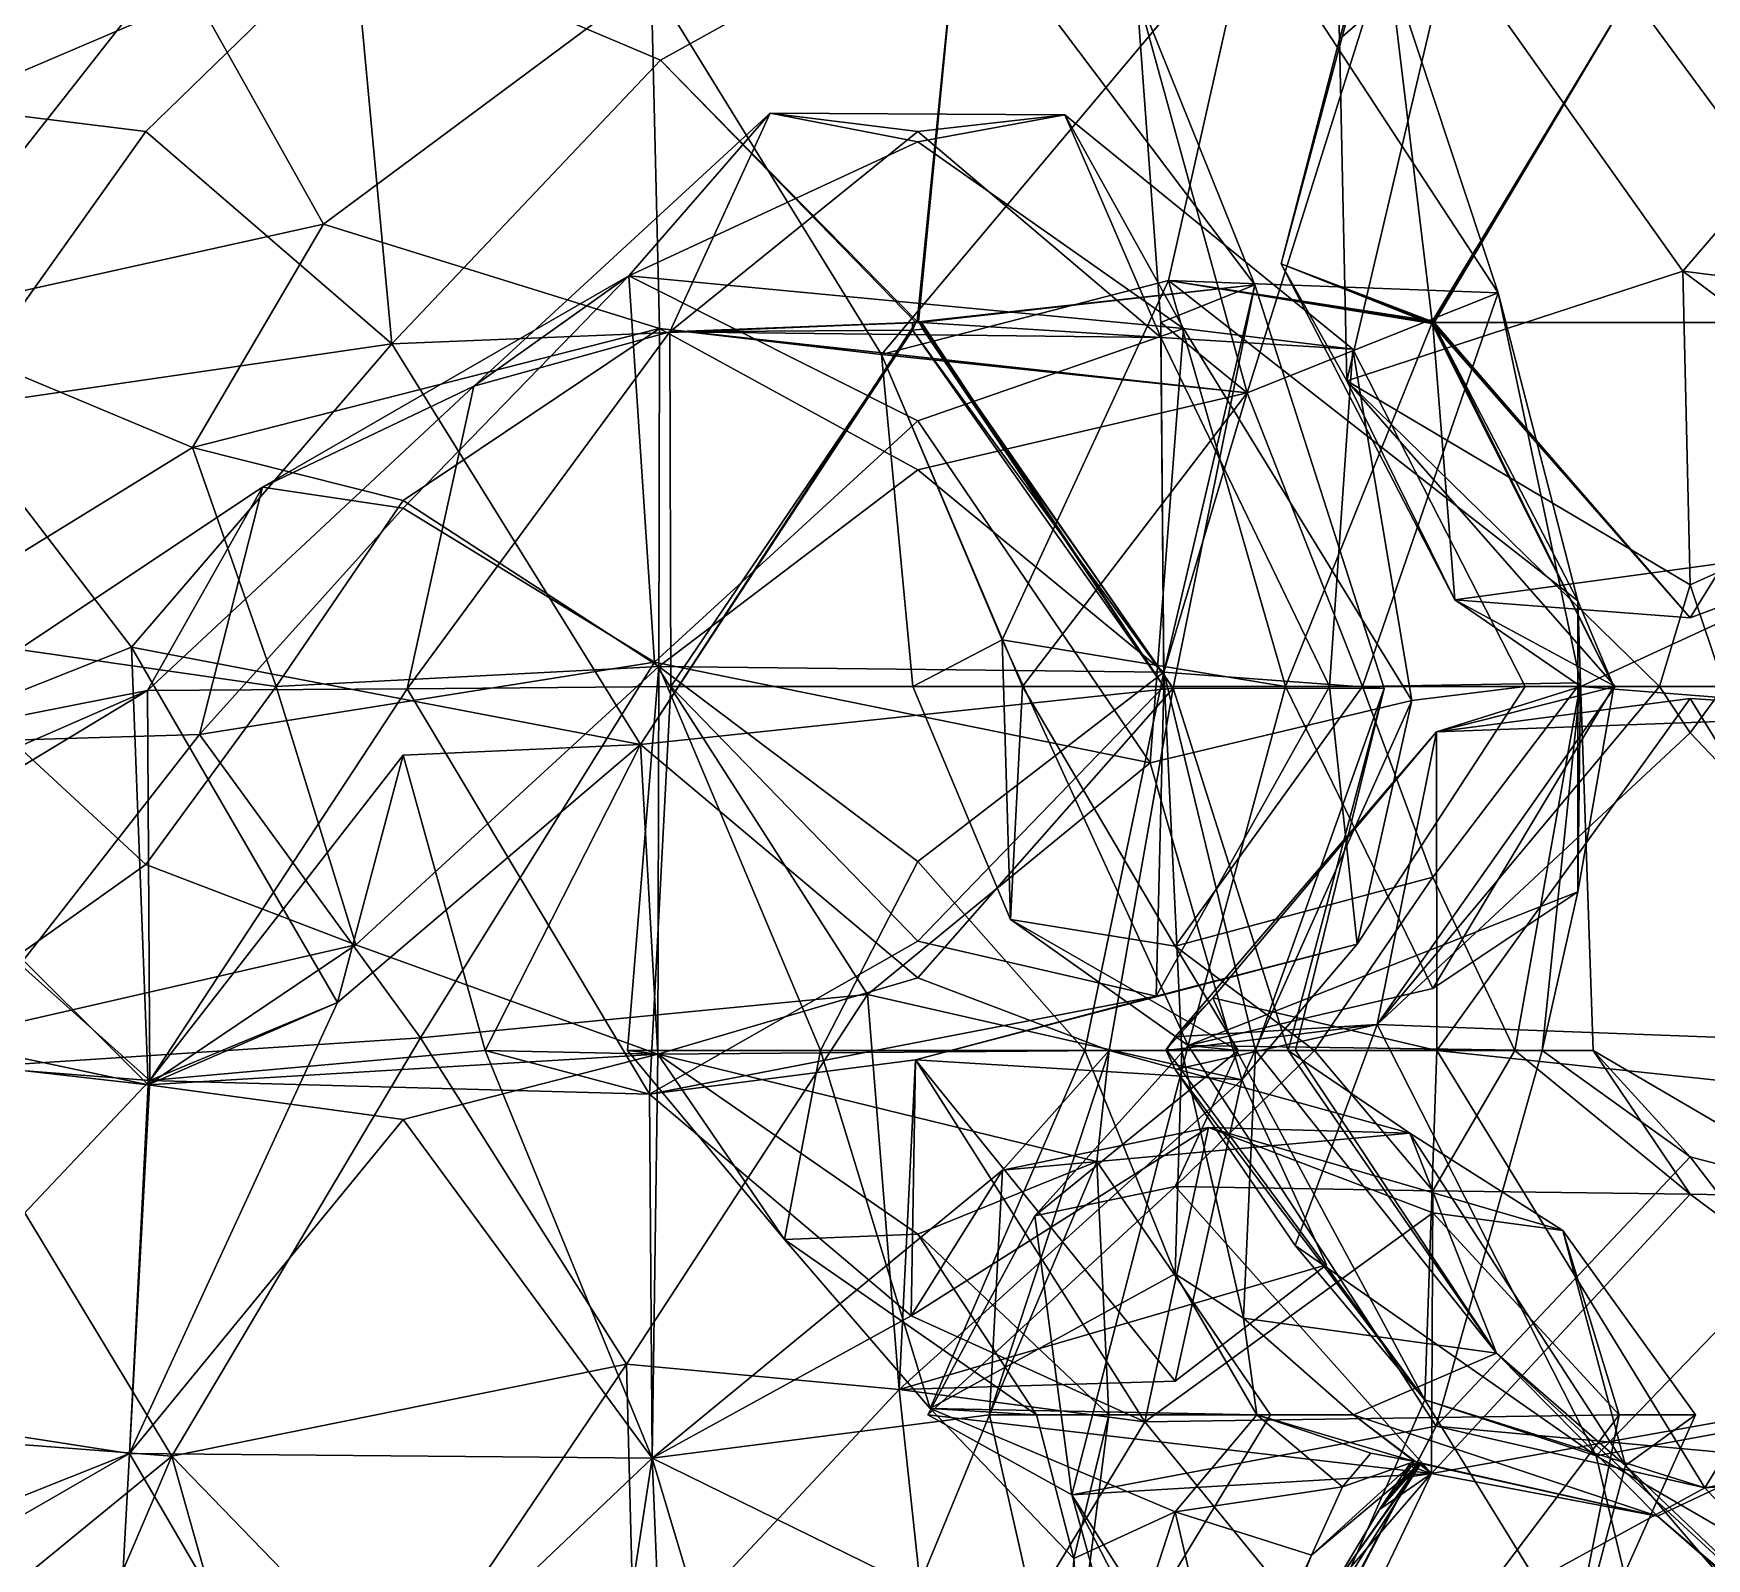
# Model space of a CAD drawing. Extents: x 290095 to 295679, y 4553756 to 4561441.
# Drawn here: x 294022.3 to 294104.2, y 4558597 to 4558671.6 of the extents above; entities that cross this region are included whole.
import ezdxf

# ---------------------------------------------------------------- set-up
doc = ezdxf.new("R2010")
doc.units = 0
doc.layers.add('Au_ppm_Pref_-_0_5', color=7, linetype='CONTINUOUS')

msp = doc.modelspace()

# ---------------------------------------------------------------- linework, layer by layer
at = {"layer": 'Au_ppm_Pref_-_0_5'}
for points in [[(294086.205, 4558671.328, 1876.827), (294085.784, 4558686.051, 1876.827), (294088.212, 4558678.438, 1883.087)], [(294085.784, 4558686.051, 1876.827), (294086.205, 4558671.328, 1876.827), (294091.612, 4558676.058, 1872.41)], [(294017.726, 4558668.061, 1917.195), (294022.259, 4558678.923, 1913.851), (294037.925, 4558676.687, 1919.981)], [(294067.639, 4558678.44, 1919.406), (294052.974, 4558670.307, 1922.681), (294037.925, 4558676.687, 1919.981)], [(294065.537, 4558657.52, 1924.341), (294052.974, 4558670.307, 1922.681), (294067.639, 4558678.44, 1919.406)], [(294065.595, 4558657.5, 1924.341), (294065.537, 4558657.52, 1924.341), (294067.639, 4558678.44, 1919.406)], [(294065.595, 4558657.5, 1924.341), (294067.639, 4558678.44, 1919.406), (294082.069, 4558659.312, 1918.602)], [(294076.266, 4558673.713, 1912.629), (294082.069, 4558659.312, 1918.602), (294067.639, 4558678.44, 1919.406)], [(294090.739, 4558657.514, 1888.705), (294083.347, 4558660.344, 1882.081), (294088.212, 4558678.438, 1883.087)], [(294086.205, 4558671.328, 1876.827), (294088.212, 4558678.438, 1883.087), (294083.347, 4558660.344, 1882.081)], [(294090.739, 4558657.514, 1888.705), (294088.212, 4558678.438, 1883.087), (294100.437, 4558673.598, 1886.759)], [(294015.198, 4558657.564, 1900.607), (294029.165, 4558675.323, 1898.663), (294012.852, 4558676.852, 1895.491)], [(294063.796, 4558655.902, 1899.861), (294081.87, 4558677.412, 1899.713), (294052.521, 4558674.205, 1899.479)], [(294063.796, 4558655.902, 1899.861), (294077.842, 4558659.516, 1893.794), (294081.87, 4558677.412, 1899.713)], [(294081.87, 4558677.412, 1899.713), (294077.842, 4558659.516, 1893.794), (294093.975, 4558658.923, 1900.55)], [(294088.457, 4558675.589, 1906.03), (294081.87, 4558677.412, 1899.713), (294093.975, 4558658.923, 1900.55)], [(294027.775, 4558666.819, 1921.519), (294017.726, 4558668.061, 1917.195), (294037.925, 4558676.687, 1919.981)], [(294039.825, 4558656.423, 1922.888), (294027.775, 4558666.819, 1921.519), (294037.925, 4558676.687, 1919.981)], [(294052.974, 4558670.307, 1922.681), (294039.825, 4558656.423, 1922.888), (294037.925, 4558676.687, 1919.981)], [(294086.205, 4558671.328, 1876.827), (294086.566, 4558654.608, 1875.849), (294091.612, 4558676.058, 1872.41)], [(294091.612, 4558676.058, 1872.41), (294086.566, 4558654.608, 1875.849), (294103.023, 4558659.985, 1873.355)], [(294113.041, 4558671.636, 1873.485), (294091.612, 4558676.058, 1872.41), (294103.023, 4558659.985, 1873.355)], [(294015.198, 4558657.564, 1900.607), (294036.474, 4558662.286, 1902.081), (294029.165, 4558675.323, 1898.663)], [(294036.474, 4558662.286, 1902.081), (294052.521, 4558674.205, 1899.479), (294029.165, 4558675.323, 1898.663)], [(294076.266, 4558673.713, 1912.629), (294088.457, 4558675.589, 1906.03), (294081.697, 4558654.018, 1907.085)], [(294088.457, 4558675.589, 1906.03), (294093.975, 4558658.923, 1900.55), (294081.697, 4558654.018, 1907.085)], [(294112.311, 4558657.469, 1886.98), (294100.437, 4558673.598, 1886.759), (294117.028, 4558675.672, 1882.952)], [(294052.521, 4558674.205, 1899.479), (294036.474, 4558662.286, 1902.081), (294052.924, 4558657.171, 1906.538)], [(294052.521, 4558674.205, 1899.479), (294052.924, 4558657.171, 1906.538), (294063.796, 4558655.902, 1899.861)], [(294076.266, 4558673.713, 1912.629), (294077.459, 4558657.469, 1912.463), (294082.069, 4558659.312, 1918.602)], [(294076.266, 4558673.713, 1912.629), (294081.697, 4558654.018, 1907.085), (294077.459, 4558657.469, 1912.463)], [(294090.739, 4558657.514, 1888.705), (294100.437, 4558673.598, 1886.759), (294090.835, 4558657.559, 1888.705)], [(294100.437, 4558673.598, 1886.759), (294090.845, 4558657.469, 1888.705), (294090.835, 4558657.559, 1888.705)], [(294100.437, 4558673.598, 1886.759), (294112.311, 4558657.469, 1886.98), (294090.845, 4558657.469, 1888.705)], [(294086.205, 4558671.328, 1876.827), (294083.347, 4558660.344, 1882.081), (294086.566, 4558654.608, 1875.849)], [(294103.023, 4558659.985, 1873.355), (294122.883, 4558657.469, 1873.568), (294113.041, 4558671.636, 1873.485)], [(294065.469, 4558657.469, 1924.341), (294039.825, 4558656.423, 1922.888), (294052.974, 4558670.307, 1922.681)], [(294065.469, 4558657.469, 1924.341), (294052.974, 4558670.307, 1922.681), (294065.537, 4558657.52, 1924.341)], [(294018.111, 4558653.26, 1921.555), (294017.726, 4558668.061, 1917.195), (294027.775, 4558666.819, 1921.519)], [(294043.831, 4558654.353, 1936.874), (294058.332, 4558667.709, 1936.22), (294051.423, 4558659.757, 1942.191)], [(294043.831, 4558654.353, 1936.874), (294053.426, 4558657.017, 1930.492), (294058.332, 4558667.709, 1936.22)], [(294058.332, 4558667.709, 1936.22), (294065.573, 4558666.316, 1939.169), (294051.423, 4558659.757, 1942.191)], [(294053.426, 4558657.017, 1930.492), (294065.573, 4558666.806, 1933.107), (294058.332, 4558667.709, 1936.22)], [(294072.76, 4558667.632, 1936.22), (294065.573, 4558666.316, 1939.169), (294058.332, 4558667.709, 1936.22)], [(294072.76, 4558667.632, 1936.22), (294058.332, 4558667.709, 1936.22), (294065.573, 4558666.806, 1933.107)], [(294072.76, 4558667.632, 1936.22), (294078.569, 4558657.168, 1942.166), (294065.573, 4558666.316, 1939.169)], [(294072.76, 4558667.632, 1936.22), (294065.573, 4558666.806, 1933.107), (294077.466, 4558656.736, 1930.617)], [(294072.76, 4558667.632, 1936.22), (294086.856, 4558656.157, 1936.22), (294078.569, 4558657.168, 1942.166)], [(294072.76, 4558667.632, 1936.22), (294077.466, 4558656.736, 1930.617), (294086.856, 4558656.157, 1936.22)], [(294039.825, 4558656.423, 1922.888), (294018.111, 4558653.26, 1921.555), (294027.775, 4558666.819, 1921.519)], [(294065.573, 4558666.316, 1939.169), (294078.569, 4558657.168, 1942.166), (294051.423, 4558659.757, 1942.191)], [(294053.426, 4558657.017, 1930.492), (294077.466, 4558656.736, 1930.617), (294065.573, 4558666.806, 1933.107)], [(294015.198, 4558657.564, 1900.607), (294030.063, 4558651.35, 1905.562), (294036.474, 4558662.286, 1902.081)], [(294030.063, 4558651.35, 1905.562), (294052.924, 4558657.171, 1906.538), (294036.474, 4558662.286, 1902.081)], [(294043.831, 4558654.353, 1936.874), (294051.423, 4558659.757, 1942.191), (294033.48, 4558649.402, 1942.159)], [(294033.48, 4558649.402, 1942.159), (294051.423, 4558659.757, 1942.191), (294040.375, 4558648.375, 1945.067)], [(294052.672, 4558640.842, 1946.855), (294040.375, 4558648.375, 1945.067), (294051.423, 4558659.757, 1942.191)], [(294052.672, 4558640.842, 1946.855), (294051.423, 4558659.757, 1942.191), (294065.573, 4558652.655, 1946.494)], [(294065.573, 4558652.655, 1946.494), (294051.423, 4558659.757, 1942.191), (294078.569, 4558657.168, 1942.166)], [(294083.347, 4558660.344, 1882.081), (294090.712, 4558657.469, 1888.677), (294090.771, 4558657.367, 1888.671)], [(294083.347, 4558660.344, 1882.081), (294090.771, 4558657.367, 1888.671), (294091.856, 4558643.892, 1881.864)], [(294091.856, 4558643.892, 1881.864), (294086.566, 4558654.608, 1875.849), (294083.347, 4558660.344, 1882.081)], [(294090.739, 4558657.514, 1888.705), (294090.712, 4558657.469, 1888.677), (294083.347, 4558660.344, 1882.081)], [(294103.371, 4558644.63, 1875.167), (294103.023, 4558659.985, 1873.355), (294086.566, 4558654.608, 1875.849)], [(294103.371, 4558644.63, 1875.167), (294115.97, 4558650.313, 1874.441), (294103.023, 4558659.985, 1873.355)], [(294103.023, 4558659.985, 1873.355), (294115.97, 4558650.313, 1874.441), (294122.883, 4558657.469, 1873.568)], [(294077.842, 4558659.516, 1893.794), (294063.796, 4558655.902, 1899.861), (294069.692, 4558641.943, 1894.936)], [(294065.638, 4558657.469, 1924.341), (294065.595, 4558657.5, 1924.341), (294082.069, 4558659.312, 1918.602)], [(294078.063, 4558639.566, 1923.376), (294065.638, 4558657.469, 1924.341), (294082.069, 4558659.312, 1918.602)], [(294069.692, 4558641.943, 1894.936), (294083.566, 4558639.651, 1891.248), (294077.842, 4558659.516, 1893.794)], [(294077.615, 4558640.358, 1912.668), (294082.069, 4558659.312, 1918.602), (294077.459, 4558657.469, 1912.463)], [(294088.396, 4558639.561, 1918.402), (294082.069, 4558659.312, 1918.602), (294077.615, 4558640.358, 1912.668)], [(294097.87, 4558643.84, 1894.645), (294093.975, 4558658.923, 1900.55), (294077.842, 4558659.516, 1893.794)], [(294083.566, 4558639.651, 1891.248), (294090.735, 4558657.417, 1888.705), (294077.842, 4558659.516, 1893.794)], [(294097.87, 4558643.84, 1894.645), (294077.842, 4558659.516, 1893.794), (294090.796, 4558657.469, 1888.717)], [(294090.735, 4558657.417, 1888.705), (294090.728, 4558657.469, 1888.705), (294077.842, 4558659.516, 1893.794)], [(294090.796, 4558657.469, 1888.717), (294077.842, 4558659.516, 1893.794), (294090.771, 4558657.534, 1888.727)], [(294090.771, 4558657.534, 1888.727), (294077.842, 4558659.516, 1893.794), (294090.739, 4558657.514, 1888.705)], [(294090.739, 4558657.514, 1888.705), (294077.842, 4558659.516, 1893.794), (294090.728, 4558657.469, 1888.705)], [(294078.063, 4558639.566, 1923.376), (294082.069, 4558659.312, 1918.602), (294088.396, 4558639.561, 1918.402)], [(294087.332, 4558639.651, 1904.902), (294081.697, 4558654.018, 1907.085), (294093.975, 4558658.923, 1900.55)], [(294098.003, 4558639.825, 1900.108), (294087.332, 4558639.651, 1904.902), (294093.975, 4558658.923, 1900.55)], [(294098.003, 4558639.825, 1900.108), (294093.975, 4558658.923, 1900.55), (294097.87, 4558643.84, 1894.645)], [(294015.198, 4558657.564, 1900.607), (294015.426, 4558642.352, 1907.425), (294030.063, 4558651.35, 1905.562)], [(294030.063, 4558651.35, 1905.562), (294040.375, 4558648.758, 1909.559), (294052.924, 4558657.171, 1906.538)], [(294065.469, 4558657.469, 1924.341), (294051.991, 4558636.811, 1923.644), (294039.825, 4558656.423, 1922.888)], [(294052.895, 4558640.639, 1912.679), (294052.924, 4558657.171, 1906.538), (294040.375, 4558648.758, 1909.559)], [(294065.469, 4558657.469, 1924.341), (294065.31, 4558657.098, 1924.341), (294051.991, 4558636.811, 1923.644)], [(294078.063, 4558639.566, 1923.376), (294051.991, 4558636.811, 1923.644), (294065.31, 4558657.098, 1924.341)], [(294052.895, 4558640.639, 1912.679), (294065.573, 4558650.261, 1910.06), (294052.924, 4558657.171, 1906.538)], [(294065.573, 4558650.261, 1910.06), (294081.697, 4558654.018, 1907.085), (294052.924, 4558657.171, 1906.538)], [(294052.924, 4558657.171, 1906.538), (294081.697, 4558654.018, 1907.085), (294063.796, 4558655.902, 1899.861)], [(294053.426, 4558657.017, 1930.492), (294065.31, 4558657.098, 1924.341), (294065.305, 4558657.469, 1924.467)], [(294053.426, 4558657.017, 1930.492), (294065.305, 4558657.469, 1924.467), (294065.74, 4558657.469, 1924.42)], [(294053.426, 4558657.017, 1930.492), (294065.74, 4558657.469, 1924.42), (294077.466, 4558656.736, 1930.617)], [(294053.426, 4558657.017, 1930.492), (294053.469, 4558639.651, 1924.574), (294065.31, 4558657.098, 1924.341)], [(294077.615, 4558639.651, 1924.604), (294065.31, 4558657.098, 1924.341), (294053.469, 4558639.651, 1924.574)], [(294065.305, 4558657.469, 1924.467), (294065.537, 4558657.52, 1924.341), (294065.573, 4558657.5, 1924.352)], [(294065.305, 4558657.469, 1924.467), (294065.469, 4558657.469, 1924.341), (294065.537, 4558657.52, 1924.341)], [(294065.305, 4558657.469, 1924.467), (294065.573, 4558657.5, 1924.352), (294065.74, 4558657.469, 1924.42)], [(294065.305, 4558657.469, 1924.467), (294065.31, 4558657.098, 1924.341), (294065.469, 4558657.469, 1924.341)], [(294077.615, 4558639.651, 1924.604), (294065.805, 4558657.14, 1924.341), (294065.31, 4558657.098, 1924.341)], [(294078.063, 4558639.566, 1923.376), (294065.31, 4558657.098, 1924.341), (294065.805, 4558657.14, 1924.341)], [(294065.537, 4558657.52, 1924.341), (294065.595, 4558657.5, 1924.341), (294065.573, 4558657.5, 1924.352)], [(294065.595, 4558657.5, 1924.341), (294065.74, 4558657.469, 1924.42), (294065.573, 4558657.5, 1924.352)], [(294076.942, 4558635.922, 1946.276), (294065.573, 4558652.655, 1946.494), (294078.569, 4558657.168, 1942.166)], [(294065.595, 4558657.5, 1924.341), (294065.638, 4558657.469, 1924.341), (294065.74, 4558657.469, 1924.42)], [(294065.805, 4558657.14, 1924.341), (294065.74, 4558657.469, 1924.42), (294065.638, 4558657.469, 1924.341)], [(294078.063, 4558639.566, 1923.376), (294065.805, 4558657.14, 1924.341), (294065.638, 4558657.469, 1924.341)], [(294077.615, 4558639.651, 1924.604), (294077.466, 4558656.736, 1930.617), (294065.74, 4558657.469, 1924.42)], [(294077.615, 4558639.651, 1924.604), (294065.74, 4558657.469, 1924.42), (294065.805, 4558657.14, 1924.341)], [(294089.748, 4558638.974, 1942.067), (294076.942, 4558635.922, 1946.276), (294078.569, 4558657.168, 1942.166)], [(294077.615, 4558640.358, 1912.668), (294077.459, 4558657.469, 1912.463), (294081.697, 4558654.018, 1907.085)], [(294086.856, 4558656.157, 1936.22), (294089.748, 4558638.974, 1942.067), (294078.569, 4558657.168, 1942.166)], [(294099.64, 4558639.651, 1890.464), (294090.735, 4558657.417, 1888.705), (294083.566, 4558639.651, 1891.248)], [(294090.739, 4558657.514, 1888.705), (294090.728, 4558657.469, 1888.705), (294090.712, 4558657.469, 1888.677)], [(294090.735, 4558657.417, 1888.705), (294090.771, 4558657.367, 1888.671), (294090.712, 4558657.469, 1888.677)], [(294090.735, 4558657.417, 1888.705), (294090.712, 4558657.469, 1888.677), (294090.728, 4558657.469, 1888.705)], [(294099.64, 4558639.651, 1890.464), (294090.836, 4558657.378, 1888.705), (294090.735, 4558657.417, 1888.705)], [(294090.735, 4558657.417, 1888.705), (294090.836, 4558657.378, 1888.705), (294090.771, 4558657.367, 1888.671)], [(294090.771, 4558657.534, 1888.727), (294090.739, 4558657.514, 1888.705), (294090.835, 4558657.559, 1888.705)], [(294090.771, 4558657.534, 1888.727), (294090.835, 4558657.559, 1888.705), (294090.796, 4558657.469, 1888.717)], [(294103.371, 4558643.009, 1887.586), (294090.771, 4558657.367, 1888.671), (294090.836, 4558657.378, 1888.705)], [(294103.371, 4558643.009, 1887.586), (294091.856, 4558643.892, 1881.864), (294090.771, 4558657.367, 1888.671)], [(294090.835, 4558657.559, 1888.705), (294090.845, 4558657.469, 1888.705), (294090.796, 4558657.469, 1888.717)], [(294099.64, 4558639.651, 1890.464), (294097.87, 4558643.84, 1894.645), (294090.796, 4558657.469, 1888.717)], [(294099.64, 4558639.651, 1890.464), (294090.796, 4558657.469, 1888.717), (294090.836, 4558657.378, 1888.705)], [(294090.836, 4558657.378, 1888.705), (294090.796, 4558657.469, 1888.717), (294090.845, 4558657.469, 1888.705)], [(294103.371, 4558643.009, 1887.586), (294090.836, 4558657.378, 1888.705), (294090.845, 4558657.469, 1888.705)], [(294103.371, 4558643.009, 1887.586), (294090.845, 4558657.469, 1888.705), (294112.311, 4558657.469, 1886.98)], [(294113.718, 4558646.873, 1881.42), (294103.371, 4558643.009, 1887.586), (294112.311, 4558657.469, 1886.98)], [(294039.825, 4558656.423, 1922.888), (294027.077, 4558641.572, 1922.727), (294018.111, 4558653.26, 1921.555)], [(294051.991, 4558636.811, 1923.644), (294027.077, 4558641.572, 1922.727), (294039.825, 4558656.423, 1922.888)], [(294040.57, 4558639.542, 1930.347), (294053.426, 4558657.017, 1930.492), (294043.831, 4558654.353, 1936.874)], [(294040.57, 4558639.542, 1930.347), (294053.469, 4558639.651, 1924.574), (294053.426, 4558657.017, 1930.492)], [(294077.615, 4558639.651, 1924.604), (294085.716, 4558639.651, 1931.087), (294077.466, 4558656.736, 1930.617)], [(294086.856, 4558656.157, 1936.22), (294077.466, 4558656.736, 1930.617), (294085.716, 4558639.651, 1931.087)], [(294070.696, 4558639.651, 1904.108), (294063.796, 4558655.902, 1899.861), (294081.697, 4558654.018, 1907.085)], [(294070.696, 4558639.651, 1904.108), (294065.319, 4558639.651, 1900.584), (294063.796, 4558655.902, 1899.861)], [(294065.319, 4558639.651, 1900.584), (294069.692, 4558641.943, 1894.936), (294063.796, 4558655.902, 1899.861)], [(294095.298, 4558639.651, 1936.22), (294086.856, 4558656.157, 1936.22), (294085.716, 4558639.651, 1931.087)], [(294086.856, 4558656.157, 1936.22), (294095.298, 4558639.651, 1936.22), (294089.748, 4558638.974, 1942.067)], [(294040.57, 4558639.542, 1930.347), (294043.831, 4558654.353, 1936.874), (294027.864, 4558639.462, 1936.263)], [(294043.831, 4558654.353, 1936.874), (294033.48, 4558649.402, 1942.159), (294027.864, 4558639.462, 1936.263)], [(294081.697, 4558654.018, 1907.085), (294065.573, 4558650.261, 1910.06), (294077.615, 4558640.358, 1912.668)], [(294087.332, 4558639.651, 1904.902), (294070.696, 4558639.651, 1904.108), (294081.697, 4558654.018, 1907.085)], [(294091.856, 4558643.892, 1881.864), (294099.708, 4558639.651, 1876.827), (294086.566, 4558654.608, 1875.849)], [(294103.371, 4558644.63, 1875.167), (294086.566, 4558654.608, 1875.849), (294101.874, 4558639.651, 1876.121)], [(294099.708, 4558639.651, 1876.827), (294101.874, 4558639.651, 1876.121), (294086.566, 4558654.608, 1875.849)], [(294027.077, 4558641.572, 1922.727), (294012.285, 4558635.709, 1921.079), (294018.111, 4558653.26, 1921.555)], [(294052.672, 4558640.842, 1946.855), (294065.573, 4558652.655, 1946.494), (294076.942, 4558635.922, 1946.276)], [(294015.426, 4558642.352, 1907.425), (294034.153, 4558639.651, 1909.456), (294030.063, 4558651.35, 1905.562)], [(294034.153, 4558639.651, 1909.456), (294040.375, 4558648.758, 1909.559), (294030.063, 4558651.35, 1905.562)], [(294052.895, 4558640.639, 1912.679), (294077.615, 4558640.358, 1912.668), (294065.573, 4558650.261, 1910.06)], [(294103.371, 4558644.63, 1875.167), (294105.041, 4558639.651, 1876.039), (294115.97, 4558650.313, 1874.441)], [(294027.864, 4558639.462, 1936.263), (294033.48, 4558649.402, 1942.159), (294014.589, 4558636.827, 1941.85)], [(294014.589, 4558636.827, 1941.85), (294033.48, 4558649.402, 1942.159), (294030.407, 4558637.312, 1946.078)], [(294033.48, 4558649.402, 1942.159), (294040.375, 4558648.375, 1945.067), (294030.407, 4558637.312, 1946.078)], [(294052.672, 4558640.842, 1946.855), (294030.407, 4558637.312, 1946.078), (294040.375, 4558648.375, 1945.067)], [(294052.895, 4558640.639, 1912.679), (294040.375, 4558648.758, 1909.559), (294034.153, 4558639.651, 1909.456)], [(294113.718, 4558646.873, 1881.42), (294091.856, 4558643.892, 1881.864), (294103.371, 4558643.009, 1887.586)], [(294113.718, 4558646.873, 1881.42), (294098.032, 4558639.651, 1879.343), (294091.856, 4558643.892, 1881.864)], [(294113.718, 4558646.873, 1881.42), (294106.087, 4558639.651, 1878.107), (294098.032, 4558639.651, 1879.343)], [(294103.371, 4558644.63, 1875.167), (294101.874, 4558639.651, 1876.121), (294105.041, 4558639.651, 1876.039)], [(294091.856, 4558643.892, 1881.864), (294098.032, 4558639.651, 1879.343), (294099.708, 4558639.651, 1876.827)], [(294098.003, 4558639.825, 1900.108), (294097.87, 4558643.84, 1894.645), (294097.879, 4558629.599, 1894.645)], [(294097.879, 4558629.599, 1894.645), (294097.87, 4558643.84, 1894.645), (294099.64, 4558639.651, 1890.464)], [(294027.775, 4558630.945, 1909.561), (294015.426, 4558642.352, 1907.425), (294014.698, 4558621.655, 1912.443)], [(294034.153, 4558639.651, 1909.456), (294015.426, 4558642.352, 1907.425), (294027.775, 4558630.945, 1909.561)], [(294012.285, 4558635.709, 1921.079), (294027.077, 4558641.572, 1922.727), (294027.888, 4558620.153, 1918.419)], [(294051.991, 4558636.811, 1923.644), (294037.165, 4558624.186, 1924.341), (294027.077, 4558641.572, 1922.727)], [(294037.165, 4558624.186, 1924.341), (294027.888, 4558620.153, 1918.419), (294027.077, 4558641.572, 1922.727)], [(294065.319, 4558639.651, 1900.584), (294070.111, 4558628.251, 1900.584), (294069.692, 4558641.943, 1894.936)], [(294070.111, 4558628.251, 1900.584), (294078.809, 4558622.079, 1895.003), (294069.692, 4558641.943, 1894.936)], [(294078.809, 4558622.079, 1895.003), (294083.566, 4558639.651, 1891.248), (294069.692, 4558641.943, 1894.936)], [(294052.672, 4558640.842, 1946.855), (294041.216, 4558622.453, 1948.338), (294030.407, 4558637.312, 1946.078)], [(294052.672, 4558640.842, 1946.855), (294063.111, 4558624.578, 1946.023), (294041.216, 4558622.453, 1948.338)], [(294052.672, 4558640.842, 1946.855), (294076.942, 4558635.922, 1946.276), (294063.111, 4558624.578, 1946.023)], [(294038.053, 4558627.015, 1913.096), (294052.895, 4558640.639, 1912.679), (294034.153, 4558639.651, 1909.456)], [(294038.053, 4558627.015, 1913.096), (294052.836, 4558621.661, 1917.914), (294052.895, 4558640.639, 1912.679)], [(294051.361, 4558621.833, 1912.463), (294052.895, 4558640.639, 1912.679), (294052.836, 4558621.661, 1917.914)], [(294051.361, 4558621.833, 1912.463), (294060.805, 4558621.833, 1910.215), (294052.895, 4558640.639, 1912.679)], [(294077.615, 4558640.358, 1912.668), (294052.895, 4558640.639, 1912.679), (294065.573, 4558631.093, 1909.376)], [(294052.895, 4558640.639, 1912.679), (294060.805, 4558621.833, 1910.215), (294065.573, 4558631.093, 1909.376)], [(294077.615, 4558640.358, 1912.668), (294065.573, 4558631.093, 1909.376), (294073.739, 4558621.833, 1908.613)], [(294077.615, 4558640.358, 1912.668), (294073.739, 4558621.833, 1908.613), (294078.496, 4558621.833, 1912.463)], [(294088.396, 4558639.561, 1918.402), (294077.615, 4558640.358, 1912.668), (294082.104, 4558621.833, 1916.548)], [(294078.496, 4558621.833, 1912.463), (294082.104, 4558621.833, 1916.548), (294077.615, 4558640.358, 1912.668)], [(294008.639, 4558631.078, 1936.22), (294027.864, 4558639.462, 1936.263), (294014.589, 4558636.827, 1941.85)], [(294008.639, 4558631.078, 1936.22), (294015.176, 4558631.813, 1932.893), (294027.864, 4558639.462, 1936.263)], [(294027.864, 4558639.462, 1936.263), (294015.176, 4558631.813, 1932.893), (294027.971, 4558620.376, 1929.94)], [(294038.053, 4558627.015, 1913.096), (294034.153, 4558639.651, 1909.456), (294027.775, 4558630.945, 1909.561)], [(294040.57, 4558639.542, 1930.347), (294027.864, 4558639.462, 1936.263), (294027.971, 4558620.376, 1929.94)], [(294040.57, 4558639.542, 1930.347), (294027.971, 4558620.376, 1929.94), (294052.429, 4558619.706, 1930.352)], [(294040.57, 4558639.542, 1930.347), (294052.429, 4558619.706, 1930.352), (294053.469, 4558639.651, 1924.574)], [(294078.063, 4558639.566, 1923.376), (294065.573, 4558625.391, 1923.155), (294051.991, 4558636.811, 1923.644)], [(294052.429, 4558619.706, 1930.352), (294065.573, 4558627.195, 1926.128), (294053.469, 4558639.651, 1924.574)], [(294077.615, 4558639.651, 1924.604), (294053.469, 4558639.651, 1924.574), (294065.573, 4558627.195, 1926.128)], [(294070.111, 4558628.251, 1900.584), (294065.319, 4558639.651, 1900.584), (294070.696, 4558639.651, 1904.108)], [(294077.615, 4558639.651, 1924.604), (294065.573, 4558627.195, 1926.128), (294077.242, 4558624.499, 1930.731)], [(294078.063, 4558639.566, 1923.376), (294074.942, 4558621.833, 1919.925), (294065.573, 4558625.391, 1923.155)], [(294070.111, 4558628.251, 1900.584), (294070.696, 4558639.651, 1904.108), (294078.172, 4558626.947, 1904.819)], [(294078.172, 4558626.947, 1904.819), (294070.696, 4558639.651, 1904.108), (294087.332, 4558639.651, 1904.902)], [(294078.063, 4558639.566, 1923.376), (294083.694, 4558621.833, 1921.005), (294074.942, 4558621.833, 1919.925)], [(294077.615, 4558639.651, 1924.604), (294077.242, 4558624.499, 1930.731), (294085.716, 4558639.651, 1931.087)], [(294077.242, 4558624.499, 1930.731), (294087.083, 4558627.049, 1936.22), (294085.716, 4558639.651, 1931.087)], [(294078.063, 4558639.566, 1923.376), (294088.396, 4558639.561, 1918.402), (294083.694, 4558621.833, 1921.005)], [(294078.172, 4558626.947, 1904.819), (294087.332, 4558639.651, 1904.902), (294090.771, 4558630.33, 1903.416)], [(294078.809, 4558622.079, 1895.003), (294090.771, 4558624.87, 1889.718), (294083.566, 4558639.651, 1891.248)], [(294084.061, 4558621.833, 1918.402), (294088.396, 4558639.561, 1918.402), (294082.104, 4558621.833, 1916.548)], [(294099.64, 4558639.651, 1890.464), (294083.566, 4558639.651, 1891.248), (294090.771, 4558624.87, 1889.718)], [(294083.694, 4558621.833, 1921.005), (294088.396, 4558639.561, 1918.402), (294084.061, 4558621.833, 1918.402)], [(294087.083, 4558627.049, 1936.22), (294095.298, 4558639.651, 1936.22), (294085.716, 4558639.651, 1931.087)], [(294095.298, 4558639.651, 1936.22), (294087.083, 4558627.049, 1936.22), (294089.748, 4558638.974, 1942.067)], [(294090.771, 4558630.33, 1903.416), (294087.332, 4558639.651, 1904.902), (294098.003, 4558639.825, 1900.108)], [(294090.956, 4558637.441, 1882.117), (294088.046, 4558623.112, 1875.236), (294099.708, 4558639.651, 1876.827)], [(294101.874, 4558639.651, 1876.121), (294088.046, 4558623.112, 1875.236), (294103.371, 4558637.385, 1876.071)], [(294099.708, 4558639.651, 1876.827), (294088.046, 4558623.112, 1875.236), (294101.874, 4558639.651, 1876.121)], [(294098.003, 4558639.825, 1900.108), (294094.795, 4558621.833, 1902.481), (294090.771, 4558630.33, 1903.416)], [(294097.879, 4558629.599, 1894.645), (294099.64, 4558639.651, 1890.464), (294090.771, 4558624.87, 1889.718)], [(294090.956, 4558637.441, 1882.117), (294099.708, 4558639.651, 1876.827), (294098.032, 4558639.651, 1879.343)], [(294115.027, 4558638.318, 1882.766), (294090.956, 4558637.441, 1882.117), (294098.032, 4558639.651, 1879.343)], [(294090.976, 4558621.833, 1888.609), (294090.956, 4558637.441, 1882.117), (294103.371, 4558639.069, 1888.511)], [(294090.956, 4558637.441, 1882.117), (294115.027, 4558638.318, 1882.766), (294103.371, 4558639.069, 1888.511)], [(294090.976, 4558621.833, 1888.609), (294103.371, 4558639.069, 1888.511), (294115.594, 4558619.234, 1887.662)], [(294098.003, 4558639.825, 1900.108), (294098.635, 4558621.833, 1900.584), (294094.795, 4558621.833, 1902.481)], [(294098.635, 4558621.833, 1900.584), (294098.003, 4558639.825, 1900.108), (294096.133, 4558621.833, 1898.056)], [(294097.879, 4558629.599, 1894.645), (294096.133, 4558621.833, 1898.056), (294098.003, 4558639.825, 1900.108)], [(294115.027, 4558638.318, 1882.766), (294098.032, 4558639.651, 1879.343), (294106.087, 4558639.651, 1878.107)], [(294105.041, 4558639.651, 1876.039), (294101.874, 4558639.651, 1876.121), (294103.371, 4558637.385, 1876.071)], [(294105.041, 4558639.651, 1876.039), (294103.371, 4558637.385, 1876.071), (294118.054, 4558621.987, 1876.663)], [(294115.027, 4558638.318, 1882.766), (294115.594, 4558619.234, 1887.662), (294103.371, 4558639.069, 1888.511)], [(294089.748, 4558638.974, 1942.067), (294081.43, 4558620.397, 1943.069), (294076.942, 4558635.922, 1946.276)], [(294089.748, 4558638.974, 1942.067), (294087.083, 4558627.049, 1936.22), (294081.43, 4558620.397, 1943.069)], [(294090.956, 4558637.441, 1882.117), (294080.002, 4558624.421, 1882.766), (294078.172, 4558622.507, 1882.541)], [(294090.956, 4558637.441, 1882.117), (294078.172, 4558622.507, 1882.541), (294088.046, 4558623.112, 1875.236)], [(294090.976, 4558621.833, 1888.609), (294080.002, 4558624.421, 1882.766), (294090.956, 4558637.441, 1882.117)], [(294014.589, 4558636.827, 1941.85), (294030.407, 4558637.312, 1946.078), (294017.596, 4558620.914, 1947.805)], [(294017.596, 4558620.914, 1947.805), (294030.407, 4558637.312, 1946.078), (294041.216, 4558622.453, 1948.338)], [(294040.375, 4558636.301, 1929.164), (294037.165, 4558624.186, 1924.341), (294051.991, 4558636.811, 1923.644)], [(294040.375, 4558636.301, 1929.164), (294051.991, 4558636.811, 1923.644), (294044.394, 4558621.833, 1925.419)], [(294051.991, 4558636.811, 1923.644), (294052.836, 4558621.661, 1917.914), (294044.394, 4558621.833, 1925.419)], [(294051.991, 4558636.811, 1923.644), (294065.573, 4558625.391, 1923.155), (294052.836, 4558621.661, 1917.914)], [(294088.046, 4558623.112, 1875.236), (294118.054, 4558621.987, 1876.663), (294103.371, 4558637.385, 1876.071)], [(294040.375, 4558636.301, 1929.164), (294027.971, 4558620.376, 1929.94), (294037.165, 4558624.186, 1924.341)], [(294040.375, 4558636.301, 1929.164), (294044.394, 4558621.833, 1925.419), (294027.971, 4558620.376, 1929.94)], [(294076.942, 4558635.922, 1946.276), (294081.43, 4558620.397, 1943.069), (294063.111, 4558624.578, 1946.023)], [(294007.095, 4558624.561, 1917.912), (294012.285, 4558635.709, 1921.079), (294027.888, 4558620.153, 1918.419)], [(294015.176, 4558631.813, 1932.893), (294009.058, 4558621.833, 1933.336), (294027.971, 4558620.376, 1929.94)], [(294038.053, 4558627.015, 1913.096), (294027.775, 4558630.945, 1909.561), (294014.698, 4558621.655, 1912.443)], [(294065.573, 4558631.093, 1909.376), (294060.805, 4558621.833, 1910.215), (294073.739, 4558621.833, 1908.613)], [(294078.172, 4558626.947, 1904.819), (294090.771, 4558630.33, 1903.416), (294084.98, 4558621.833, 1903.314)], [(294084.98, 4558621.833, 1903.314), (294090.771, 4558630.33, 1903.416), (294094.795, 4558621.833, 1902.481)], [(294078.809, 4558622.079, 1895.003), (294096.133, 4558621.833, 1898.056), (294097.879, 4558629.599, 1894.645)], [(294097.879, 4558629.599, 1894.645), (294090.771, 4558624.87, 1889.718), (294078.809, 4558622.079, 1895.003)], [(294078.172, 4558626.947, 1904.819), (294081.242, 4558621.833, 1900.584), (294070.111, 4558628.251, 1900.584)], [(294078.809, 4558622.079, 1895.003), (294070.111, 4558628.251, 1900.584), (294081.242, 4558621.833, 1900.584)], [(294014.698, 4558621.655, 1912.443), (294027.888, 4558620.153, 1918.419), (294038.053, 4558627.015, 1913.096)], [(294052.836, 4558621.661, 1917.914), (294038.053, 4558627.015, 1913.096), (294027.888, 4558620.153, 1918.419)], [(294052.429, 4558619.706, 1930.352), (294077.242, 4558624.499, 1930.731), (294065.573, 4558627.195, 1926.128)], [(294065.447, 4558621.39, 1936.115), (294081.43, 4558620.397, 1943.069), (294087.083, 4558627.049, 1936.22)], [(294065.447, 4558621.39, 1936.115), (294087.083, 4558627.049, 1936.22), (294077.242, 4558624.499, 1930.731)], [(294078.172, 4558626.947, 1904.819), (294084.98, 4558621.833, 1903.314), (294081.242, 4558621.833, 1900.584)], [(294065.573, 4558625.391, 1923.155), (294074.942, 4558621.833, 1919.925), (294052.836, 4558621.661, 1917.914)], [(294007.095, 4558624.561, 1917.912), (294027.888, 4558620.153, 1918.419), (294014.698, 4558621.655, 1912.443)], [(294063.111, 4558624.578, 1946.023), (294051.308, 4558606.497, 1946.486), (294041.216, 4558622.453, 1948.338)], [(294064.65, 4558605.251, 1941.869), (294051.308, 4558606.497, 1946.486), (294063.111, 4558624.578, 1946.023)], [(294065.447, 4558621.39, 1936.115), (294077.242, 4558624.499, 1930.731), (294052.429, 4558619.706, 1930.352)], [(294064.65, 4558605.251, 1941.869), (294063.111, 4558624.578, 1946.023), (294081.43, 4558620.397, 1943.069)], [(294077.732, 4558621.882, 1882.948), (294080.002, 4558624.421, 1882.766), (294081.165, 4558621.833, 1884.177)], [(294080.002, 4558624.421, 1882.766), (294077.732, 4558621.882, 1882.948), (294078.172, 4558622.507, 1882.541)], [(294090.976, 4558621.833, 1888.609), (294081.165, 4558621.833, 1884.177), (294080.002, 4558624.421, 1882.766)], [(294027.971, 4558620.376, 1929.94), (294026.983, 4558602.127, 1923.155), (294037.165, 4558624.186, 1924.341)], [(294037.165, 4558624.186, 1924.341), (294026.983, 4558602.127, 1923.155), (294027.888, 4558620.153, 1918.419)], [(294077.718, 4558621.833, 1882.552), (294088.046, 4558623.112, 1875.236), (294078.172, 4558622.507, 1882.541)], [(294088.046, 4558623.112, 1875.236), (294077.718, 4558621.833, 1882.552), (294078.172, 4558620.909, 1882.458)], [(294088.046, 4558623.112, 1875.236), (294078.172, 4558620.909, 1882.458), (294084.032, 4558612.301, 1876.827)], [(294088.046, 4558623.112, 1875.236), (294084.032, 4558612.301, 1876.827), (294098.77, 4558602, 1875.363)], [(294088.046, 4558623.112, 1875.236), (294098.77, 4558602, 1875.363), (294118.054, 4558621.987, 1876.663)], [(294017.596, 4558620.914, 1947.805), (294041.216, 4558622.453, 1948.338), (294029.046, 4558601.993, 1948.889)], [(294051.308, 4558606.497, 1946.486), (294029.046, 4558601.993, 1948.889), (294041.216, 4558622.453, 1948.338)], [(294071.294, 4558613.742, 1900.584), (294073.11, 4558600.094, 1900.696), (294078.809, 4558622.079, 1895.003)], [(294081.242, 4558621.833, 1900.584), (294071.294, 4558613.742, 1900.584), (294078.809, 4558622.079, 1895.003)], [(294078.809, 4558622.079, 1895.003), (294073.11, 4558600.094, 1900.696), (294090.936, 4558603.454, 1895.468)], [(294077.732, 4558621.882, 1882.948), (294077.718, 4558621.833, 1882.552), (294078.172, 4558622.507, 1882.541)], [(294077.732, 4558621.882, 1882.948), (294078.172, 4558620.909, 1882.458), (294077.718, 4558621.833, 1882.552)], [(294077.732, 4558621.882, 1882.948), (294081.165, 4558621.833, 1884.177), (294090.393, 4558604.738, 1882.742)], [(294090.393, 4558604.738, 1882.742), (294078.172, 4558620.909, 1882.458), (294077.732, 4558621.882, 1882.948)], [(294096.133, 4558621.833, 1898.056), (294078.809, 4558622.079, 1895.003), (294090.936, 4558603.454, 1895.468)], [(294098.77, 4558602, 1875.363), (294109.71, 4558604.015, 1873.838), (294118.054, 4558621.987, 1876.663)], [(294027.971, 4558620.376, 1929.94), (294009.058, 4558621.833, 1933.336), (294012.783, 4558604.324, 1929.904)], [(294040.375, 4558618.468, 1923.22), (294052.836, 4558621.661, 1917.914), (294027.888, 4558620.153, 1918.419)], [(294044.394, 4558621.833, 1925.419), (294052.429, 4558619.706, 1930.352), (294027.971, 4558620.376, 1929.94)], [(294040.375, 4558618.468, 1923.22), (294052.557, 4558601.888, 1922.977), (294052.836, 4558621.661, 1917.914)], [(294052.429, 4558619.706, 1930.352), (294044.394, 4558621.833, 1925.419), (294052.557, 4558601.888, 1922.977)], [(294044.394, 4558621.833, 1925.419), (294052.836, 4558621.661, 1917.914), (294052.557, 4558601.888, 1922.977)], [(294051.361, 4558621.833, 1912.463), (294052.836, 4558621.661, 1917.914), (294059.037, 4558612.59, 1912.463)], [(294051.361, 4558621.833, 1912.463), (294059.037, 4558612.59, 1912.463), (294060.805, 4558621.833, 1910.215)], [(294065.447, 4558621.39, 1936.115), (294052.429, 4558619.706, 1930.352), (294065.235, 4558608.849, 1929.996)], [(294074.942, 4558621.833, 1919.925), (294074.336, 4558616.407, 1918.402), (294052.836, 4558621.661, 1917.914)], [(294074.336, 4558616.407, 1918.402), (294065.573, 4558612.853, 1915.456), (294052.836, 4558621.661, 1917.914)], [(294059.037, 4558612.59, 1912.463), (294052.836, 4558621.661, 1917.914), (294065.573, 4558612.853, 1915.456)], [(294059.037, 4558612.59, 1912.463), (294066.174, 4558604.325, 1906.91), (294060.805, 4558621.833, 1910.215)], [(294073.739, 4558621.833, 1908.613), (294060.805, 4558621.833, 1910.215), (294066.174, 4558604.325, 1906.91)], [(294065.447, 4558621.39, 1936.115), (294076.682, 4558603.675, 1935.496), (294064.65, 4558605.251, 1941.869)], [(294065.447, 4558621.39, 1936.115), (294064.65, 4558605.251, 1941.869), (294078.172, 4558605.658, 1936.767)], [(294065.447, 4558621.39, 1936.115), (294065.235, 4558608.849, 1929.996), (294076.682, 4558603.675, 1935.496)], [(294065.447, 4558621.39, 1936.115), (294078.172, 4558605.658, 1936.767), (294081.43, 4558620.397, 1943.069)], [(294078.172, 4558610.906, 1910.166), (294073.739, 4558621.833, 1908.613), (294066.174, 4558604.325, 1906.91)], [(294074.942, 4558621.833, 1919.925), (294069.71, 4558615.982, 1924.341), (294069.075, 4558604.015, 1920.053)], [(294074.942, 4558621.833, 1919.925), (294069.075, 4558604.015, 1920.053), (294074.336, 4558616.407, 1918.402)], [(294074.942, 4558621.833, 1919.925), (294089.652, 4558617.791, 1925.161), (294069.71, 4558615.982, 1924.341)], [(294078.172, 4558615.189, 1904.309), (294071.294, 4558613.742, 1900.584), (294081.242, 4558621.833, 1900.584)], [(294078.496, 4558621.833, 1912.463), (294073.739, 4558621.833, 1908.613), (294078.172, 4558610.906, 1910.166)], [(294074.942, 4558621.833, 1919.925), (294083.694, 4558621.833, 1921.005), (294089.652, 4558617.791, 1925.161)], [(294078.172, 4558615.189, 1904.309), (294084.98, 4558621.833, 1903.314), (294090.771, 4558614.979, 1902.869)], [(294078.172, 4558615.189, 1904.309), (294081.242, 4558621.833, 1900.584), (294084.98, 4558621.833, 1903.314)], [(294078.496, 4558621.833, 1912.463), (294078.172, 4558610.906, 1910.166), (294081.51, 4558608.735, 1912.463)], [(294082.104, 4558621.833, 1916.548), (294078.496, 4558621.833, 1912.463), (294081.51, 4558608.735, 1912.463)], [(294081.165, 4558621.833, 1884.177), (294090.976, 4558621.833, 1888.609), (294090.393, 4558604.738, 1882.742)], [(294082.104, 4558621.833, 1916.548), (294081.51, 4558608.735, 1912.463), (294093.891, 4558607.032, 1918.458)], [(294084.061, 4558621.833, 1918.402), (294082.104, 4558621.833, 1916.548), (294093.891, 4558607.032, 1918.458)], [(294089.652, 4558617.791, 1925.161), (294083.694, 4558621.833, 1921.005), (294093.891, 4558607.032, 1918.458)], [(294083.694, 4558621.833, 1921.005), (294084.061, 4558621.833, 1918.402), (294093.891, 4558607.032, 1918.458)], [(294084.98, 4558621.833, 1903.314), (294094.795, 4558621.833, 1902.481), (294090.771, 4558614.979, 1902.869)], [(294104.089, 4558600.446, 1888.205), (294090.393, 4558604.738, 1882.742), (294090.976, 4558621.833, 1888.609)], [(294090.771, 4558614.979, 1902.869), (294094.795, 4558621.833, 1902.481), (294103.371, 4558614.814, 1904.183)], [(294103.371, 4558616.637, 1896.377), (294096.133, 4558621.833, 1898.056), (294090.936, 4558603.454, 1895.468)], [(294104.089, 4558600.446, 1888.205), (294090.976, 4558621.833, 1888.609), (294115.594, 4558619.234, 1887.662)], [(294098.635, 4558621.833, 1900.584), (294103.371, 4558614.814, 1904.183), (294094.795, 4558621.833, 1902.481)], [(294098.635, 4558621.833, 1900.584), (294096.133, 4558621.833, 1898.056), (294103.371, 4558616.637, 1896.377)], [(294098.635, 4558621.833, 1900.584), (294110.905, 4558614.67, 1900.584), (294103.371, 4558614.814, 1904.183)], [(294098.635, 4558621.833, 1900.584), (294103.371, 4558616.637, 1896.377), (294110.905, 4558614.67, 1900.584)], [(294017.596, 4558620.914, 1947.805), (294029.046, 4558601.993, 1948.889), (294002.593, 4558604.033, 1948.085)], [(294027.971, 4558620.376, 1929.94), (294012.783, 4558604.324, 1929.904), (294026.983, 4558602.127, 1923.155)], [(294064.65, 4558605.251, 1941.869), (294081.43, 4558620.397, 1943.069), (294085.58, 4558611.357, 1942.159)], [(294090.393, 4558604.738, 1882.742), (294084.032, 4558612.301, 1876.827), (294078.172, 4558620.909, 1882.458)], [(294078.172, 4558605.658, 1936.767), (294085.58, 4558611.357, 1942.159), (294081.43, 4558620.397, 1943.069)], [(294040.375, 4558618.468, 1923.22), (294027.888, 4558620.153, 1918.419), (294026.983, 4558602.127, 1923.155)], [(294052.429, 4558619.706, 1930.352), (294052.557, 4558601.888, 1922.977), (294065.235, 4558608.849, 1929.996)], [(294104.089, 4558600.446, 1888.205), (294115.594, 4558619.234, 1887.662), (294123.631, 4558604.015, 1886.377)], [(294040.375, 4558618.468, 1923.22), (294026.983, 4558602.127, 1923.155), (294052.557, 4558601.888, 1922.977)], [(294076.682, 4558603.675, 1935.496), (294065.235, 4558608.849, 1929.996), (294079.795, 4558618.073, 1929.792)], [(294079.795, 4558618.073, 1929.792), (294065.235, 4558608.849, 1929.996), (294069.71, 4558615.982, 1924.341)], [(294079.795, 4558618.073, 1929.792), (294069.71, 4558615.982, 1924.341), (294089.652, 4558617.791, 1925.161)], [(294079.795, 4558618.073, 1929.792), (294090.771, 4558613.893, 1933.573), (294076.682, 4558603.675, 1935.496)], [(294079.795, 4558618.073, 1929.792), (294097.146, 4558613.03, 1930.281), (294090.771, 4558613.893, 1933.573)], [(294079.795, 4558618.073, 1929.792), (294089.652, 4558617.791, 1925.161), (294097.146, 4558613.03, 1930.281)], [(294100.214, 4558601.531, 1924.244), (294089.652, 4558617.791, 1925.161), (294093.891, 4558607.032, 1918.458)], [(294097.146, 4558613.03, 1930.281), (294089.652, 4558617.791, 1925.161), (294100.214, 4558601.531, 1924.244)], [(294074.336, 4558616.407, 1918.402), (294074.921, 4558604.015, 1913.995), (294065.573, 4558612.853, 1915.456)], [(294069.075, 4558604.015, 1920.053), (294082.832, 4558604.015, 1918.402), (294074.336, 4558616.407, 1918.402)], [(294074.336, 4558616.407, 1918.402), (294082.832, 4558604.015, 1918.402), (294074.921, 4558604.015, 1913.995)], [(294103.371, 4558616.637, 1896.377), (294090.936, 4558603.454, 1895.468), (294115.187, 4558601.242, 1894.444)], [(294110.905, 4558614.67, 1900.584), (294103.371, 4558616.637, 1896.377), (294115.187, 4558601.242, 1894.444)], [(294065.235, 4558608.849, 1929.996), (294052.557, 4558601.888, 1922.977), (294069.71, 4558615.982, 1924.341)], [(294069.71, 4558615.982, 1924.341), (294052.557, 4558601.888, 1922.977), (294069.075, 4558604.015, 1920.053)], [(294071.294, 4558613.742, 1900.584), (294078.172, 4558615.189, 1904.309), (294066.052, 4558604.015, 1906.297)], [(294090.72, 4558601.141, 1905.738), (294066.052, 4558604.015, 1906.297), (294078.172, 4558615.189, 1904.309)], [(294078.172, 4558615.189, 1904.309), (294090.771, 4558614.979, 1902.869), (294090.72, 4558601.141, 1905.738)], [(294090.771, 4558614.979, 1902.869), (294103.371, 4558614.814, 1904.183), (294090.72, 4558601.141, 1905.738)], [(294090.72, 4558601.141, 1905.738), (294103.371, 4558614.814, 1904.183), (294115.702, 4558605.616, 1906.872)], [(294110.905, 4558614.67, 1900.584), (294115.702, 4558605.616, 1906.872), (294103.371, 4558614.814, 1904.183)], [(294073.11, 4558600.094, 1900.696), (294071.294, 4558613.742, 1900.584), (294066.052, 4558604.015, 1906.297)], [(294076.682, 4558603.675, 1935.496), (294090.771, 4558613.893, 1933.573), (294099.895, 4558604.015, 1934.581)], [(294097.146, 4558613.03, 1930.281), (294099.895, 4558604.015, 1934.581), (294090.771, 4558613.893, 1933.573)], [(294097.146, 4558613.03, 1930.281), (294103.645, 4558604.015, 1930.281), (294099.895, 4558604.015, 1934.581)], [(294103.645, 4558604.015, 1930.281), (294097.146, 4558613.03, 1930.281), (294100.214, 4558601.531, 1924.244)], [(294065.573, 4558612.853, 1915.456), (294071.381, 4558604.015, 1912.463), (294059.037, 4558612.59, 1912.463)], [(294066.174, 4558604.325, 1906.91), (294059.037, 4558612.59, 1912.463), (294071.381, 4558604.015, 1912.463)], [(294065.573, 4558612.853, 1915.456), (294074.921, 4558604.015, 1913.995), (294071.381, 4558604.015, 1912.463)], [(294098.77, 4558602, 1875.363), (294084.032, 4558612.301, 1876.827), (294090.393, 4558604.738, 1882.742)], [(294078.172, 4558605.658, 1936.767), (294064.65, 4558605.251, 1941.869), (294085.58, 4558611.357, 1942.159)], [(294078.172, 4558610.906, 1910.166), (294066.174, 4558604.325, 1906.91), (294082.162, 4558604.015, 1910.582)], [(294081.51, 4558608.735, 1912.463), (294078.172, 4558610.906, 1910.166), (294082.162, 4558604.015, 1910.582)], [(294086.898, 4558604.015, 1912.463), (294093.891, 4558607.032, 1918.458), (294081.51, 4558608.735, 1912.463)], [(294086.898, 4558604.015, 1912.463), (294081.51, 4558608.735, 1912.463), (294082.162, 4558604.015, 1910.582)], [(294051.308, 4558606.497, 1946.486), (294040.375, 4558590.289, 1946.735), (294029.046, 4558601.993, 1948.889)], [(294051.703, 4558591.396, 1941.025), (294040.375, 4558590.289, 1946.735), (294051.308, 4558606.497, 1946.486)], [(294051.703, 4558591.396, 1941.025), (294051.308, 4558606.497, 1946.486), (294064.65, 4558605.251, 1941.869)], [(294101.78, 4558599.05, 1913.02), (294093.891, 4558607.032, 1918.458), (294086.898, 4558604.015, 1912.463)], [(294101.78, 4558599.05, 1913.02), (294112.201, 4558590.133, 1918.402), (294093.891, 4558607.032, 1918.458)], [(294100.214, 4558601.531, 1924.244), (294093.891, 4558607.032, 1918.458), (294112.201, 4558590.133, 1918.402)], [(294101.78, 4558599.05, 1913.02), (294090.72, 4558601.141, 1905.738), (294115.702, 4558605.616, 1906.872)], [(294116.687, 4558586.008, 1912.779), (294101.78, 4558599.05, 1913.02), (294115.702, 4558605.616, 1906.872)], [(294051.703, 4558591.396, 1941.025), (294064.65, 4558605.251, 1941.869), (294066.609, 4558587.082, 1935.436)], [(294076.682, 4558603.675, 1935.496), (294066.609, 4558587.082, 1935.436), (294064.65, 4558605.251, 1941.869)], [(294104.089, 4558600.446, 1888.205), (294083.48, 4558589.157, 1887.861), (294090.393, 4558604.738, 1882.742)], [(294090.393, 4558604.738, 1882.742), (294083.48, 4558589.157, 1887.861), (294103.007, 4558584.287, 1882.157)], [(294103.007, 4558584.287, 1882.157), (294098.77, 4558602, 1875.363), (294090.393, 4558604.738, 1882.742)], [(294002.593, 4558604.033, 1948.085), (294029.046, 4558601.993, 1948.889), (294015.176, 4558590.647, 1946.615)], [(294012.783, 4558604.324, 1929.904), (294006.171, 4558590.131, 1924.341), (294026.983, 4558602.127, 1923.155)], [(294052.557, 4558601.888, 1922.977), (294065.573, 4558595.518, 1921.234), (294069.075, 4558604.015, 1920.053)], [(294072.805, 4558587.559, 1917.693), (294069.075, 4558604.015, 1920.053), (294065.573, 4558595.518, 1921.234)], [(294073.11, 4558600.094, 1900.696), (294066.052, 4558604.015, 1906.297), (294090.72, 4558601.141, 1905.738)], [(294071.381, 4558604.015, 1912.463), (294073.201, 4558596.984, 1912.463), (294066.174, 4558604.325, 1906.91)], [(294073.201, 4558596.984, 1912.463), (294078.172, 4558599.27, 1910.881), (294066.174, 4558604.325, 1906.91)], [(294082.162, 4558604.015, 1910.582), (294066.174, 4558604.325, 1906.91), (294078.172, 4558599.27, 1910.881)], [(294072.805, 4558587.559, 1917.693), (294082.832, 4558604.015, 1918.402), (294069.075, 4558604.015, 1920.053)], [(294074.921, 4558604.015, 1913.995), (294073.201, 4558596.984, 1912.463), (294071.381, 4558604.015, 1912.463)], [(294074.921, 4558604.015, 1913.995), (294072.805, 4558587.559, 1917.693), (294073.201, 4558596.984, 1912.463)], [(294072.805, 4558587.559, 1917.693), (294074.921, 4558604.015, 1913.995), (294082.832, 4558604.015, 1918.402)], [(294076.682, 4558603.675, 1935.496), (294099.895, 4558604.015, 1934.581), (294088.616, 4558589.064, 1934.248)], [(294086.356, 4558600.49, 1907.527), (294082.162, 4558604.015, 1910.582), (294078.172, 4558599.27, 1910.881)], [(294082.162, 4558604.015, 1910.582), (294086.356, 4558600.49, 1907.527), (294087.743, 4558602.14, 1907.423)], [(294089.888, 4558601.73, 1907.098), (294082.162, 4558604.015, 1910.582), (294087.743, 4558602.14, 1907.423)], [(294086.898, 4558604.015, 1912.463), (294082.162, 4558604.015, 1910.582), (294089.888, 4558601.73, 1907.098)], [(294089.953, 4558601.718, 1907.088), (294086.898, 4558604.015, 1912.463), (294089.888, 4558601.73, 1907.098)], [(294101.78, 4558599.05, 1913.02), (294086.898, 4558604.015, 1912.463), (294089.953, 4558601.718, 1907.088)], [(294096.869, 4558588.875, 1929.984), (294088.616, 4558589.064, 1934.248), (294099.895, 4558604.015, 1934.581)], [(294096.869, 4558588.875, 1929.984), (294099.895, 4558604.015, 1934.581), (294103.645, 4558604.015, 1930.281)], [(294096.869, 4558588.875, 1929.984), (294103.645, 4558604.015, 1930.281), (294100.214, 4558601.531, 1924.244)], [(294112.872, 4558593.83, 1877.91), (294109.71, 4558604.015, 1873.838), (294098.77, 4558602, 1875.363)], [(294104.089, 4558600.446, 1888.205), (294123.631, 4558604.015, 1886.377), (294117.94, 4558585.522, 1888.72)], [(294076.682, 4558603.675, 1935.496), (294088.616, 4558589.064, 1934.248), (294066.609, 4558587.082, 1935.436)], [(294090.936, 4558603.454, 1895.468), (294073.11, 4558600.094, 1900.696), (294081.885, 4558586.272, 1895.606)], [(294090.936, 4558603.454, 1895.468), (294081.885, 4558586.272, 1895.606), (294083.48, 4558589.157, 1887.861)], [(294104.089, 4558600.446, 1888.205), (294090.936, 4558603.454, 1895.468), (294083.48, 4558589.157, 1887.861)], [(294104.089, 4558600.446, 1888.205), (294115.187, 4558601.242, 1894.444), (294090.936, 4558603.454, 1895.468)], [(294015.176, 4558597.416, 1920.602), (294026.983, 4558602.127, 1923.155), (294006.171, 4558590.131, 1924.341)], [(294025.977, 4558583.903, 1920.014), (294026.983, 4558602.127, 1923.155), (294015.176, 4558597.416, 1920.602)], [(294029.046, 4558601.993, 1948.889), (294022.29, 4558586.197, 1944.745), (294015.176, 4558590.647, 1946.615)], [(294022.29, 4558586.197, 1944.745), (294029.046, 4558601.993, 1948.889), (294033.51, 4558586.197, 1944.862)], [(294036.179, 4558586.329, 1925.208), (294026.983, 4558602.127, 1923.155), (294025.977, 4558583.903, 1920.014)], [(294026.983, 4558602.127, 1923.155), (294036.179, 4558586.329, 1925.208), (294052.557, 4558601.888, 1922.977)], [(294040.375, 4558590.289, 1946.735), (294033.51, 4558586.197, 1944.862), (294029.046, 4558601.993, 1948.889)], [(294036.179, 4558586.329, 1925.208), (294052.974, 4558592.036, 1928.334), (294052.557, 4558601.888, 1922.977)], [(294050.166, 4558586.197, 1924.341), (294052.557, 4558601.888, 1922.977), (294052.974, 4558592.036, 1928.334)], [(294050.166, 4558586.197, 1924.341), (294057.254, 4558586.197, 1920.419), (294052.557, 4558601.888, 1922.977)], [(294065.573, 4558595.518, 1921.234), (294052.557, 4558601.888, 1922.977), (294057.254, 4558586.197, 1920.419)], [(294084.833, 4558597.146, 1907.556), (294080.561, 4558586.451, 1907.565), (294090.196, 4558601.625, 1907.049)], [(294090.196, 4558601.625, 1907.049), (294080.561, 4558586.451, 1907.565), (294085.808, 4558595.441, 1906.803)], [(294089.888, 4558601.73, 1907.098), (294084.833, 4558597.146, 1907.556), (294090.196, 4558601.625, 1907.049)], [(294089.888, 4558601.73, 1907.098), (294086.356, 4558600.49, 1907.527), (294084.833, 4558597.146, 1907.556)], [(294090.141, 4558601.631, 1906.991), (294090.196, 4558601.625, 1907.049), (294085.808, 4558595.441, 1906.803)], [(294088.163, 4558599.382, 1906.523), (294090.141, 4558601.631, 1906.991), (294085.808, 4558595.441, 1906.803)], [(294087.743, 4558602.14, 1907.423), (294086.356, 4558600.49, 1907.527), (294089.888, 4558601.73, 1907.098)], [(294088.163, 4558599.382, 1906.523), (294090.058, 4558601.639, 1906.903), (294090.141, 4558601.631, 1906.991)], [(294088.163, 4558599.382, 1906.523), (294089.625, 4558601.566, 1906.523), (294090.058, 4558601.639, 1906.903)], [(294089.341, 4558600.935, 1906.303), (294089.625, 4558601.566, 1906.523), (294088.163, 4558599.382, 1906.523)], [(294089.341, 4558600.935, 1906.303), (294089.7, 4558601.483, 1906.315), (294089.625, 4558601.566, 1906.523)], [(294089.341, 4558600.935, 1906.303), (294090.72, 4558601.141, 1905.738), (294089.7, 4558601.483, 1906.315)], [(294090.058, 4558601.639, 1906.903), (294089.625, 4558601.566, 1906.523), (294089.7, 4558601.483, 1906.315)], [(294089.7, 4558601.483, 1906.315), (294090.72, 4558601.141, 1905.738), (294090.058, 4558601.639, 1906.903)], [(294089.953, 4558601.718, 1907.088), (294089.888, 4558601.73, 1907.098), (294090.196, 4558601.625, 1907.049)], [(294101.78, 4558599.05, 1913.02), (294089.953, 4558601.718, 1907.088), (294090.196, 4558601.625, 1907.049)], [(294090.72, 4558601.141, 1905.738), (294090.141, 4558601.631, 1906.991), (294090.058, 4558601.639, 1906.903)], [(294090.72, 4558601.141, 1905.738), (294090.196, 4558601.625, 1907.049), (294090.141, 4558601.631, 1906.991)], [(294101.78, 4558599.05, 1913.02), (294090.196, 4558601.625, 1907.049), (294090.72, 4558601.141, 1905.738)], [(294096.869, 4558588.875, 1929.984), (294100.214, 4558601.531, 1924.244), (294113.311, 4558586.197, 1923.467)], [(294098.77, 4558602, 1875.363), (294103.007, 4558584.287, 1882.157), (294112.872, 4558593.83, 1877.91)], [(294100.214, 4558601.531, 1924.244), (294112.201, 4558590.133, 1918.402), (294113.311, 4558586.197, 1923.467)], [(294081.973, 4558582.889, 1906.088), (294073.11, 4558600.094, 1900.696), (294090.72, 4558601.141, 1905.738)], [(294085.808, 4558595.441, 1906.803), (294081.973, 4558582.889, 1906.088), (294090.72, 4558601.141, 1905.738)], [(294088.163, 4558599.382, 1906.523), (294085.808, 4558595.441, 1906.803), (294090.72, 4558601.141, 1905.738)], [(294089.341, 4558600.935, 1906.303), (294088.163, 4558599.382, 1906.523), (294090.72, 4558601.141, 1905.738)], [(294104.089, 4558600.446, 1888.205), (294117.94, 4558585.522, 1888.72), (294115.187, 4558601.242, 1894.444)], [(294076.935, 4558586.197, 1900.584), (294073.11, 4558600.094, 1900.696), (294081.973, 4558582.889, 1906.088)], [(294081.885, 4558586.272, 1895.606), (294073.11, 4558600.094, 1900.696), (294076.935, 4558586.197, 1900.584)], [(294084.833, 4558597.146, 1907.556), (294086.356, 4558600.49, 1907.527), (294078.172, 4558599.27, 1910.881)], [(294078.172, 4558599.27, 1910.881), (294073.201, 4558596.984, 1912.463), (294073.924, 4558586.197, 1912.463)], [(294073.924, 4558586.197, 1912.463), (294080.747, 4558588.173, 1907.634), (294078.172, 4558599.27, 1910.881)], [(294080.747, 4558588.173, 1907.634), (294084.833, 4558597.146, 1907.556), (294078.172, 4558599.27, 1910.881)], [(294101.78, 4558599.05, 1913.02), (294116.687, 4558586.008, 1912.779), (294112.201, 4558590.133, 1918.402)], [(294015.176, 4558597.416, 1920.602), (294006.824, 4558586.197, 1920.404), (294025.977, 4558583.903, 1920.014)], [(294072.805, 4558587.559, 1917.693), (294073.924, 4558586.197, 1912.463), (294073.201, 4558596.984, 1912.463)], [(294084.833, 4558597.146, 1907.556), (294080.747, 4558588.173, 1907.634), (294080.561, 4558586.451, 1907.565)]]:
    msp.add_3dface(points, dxfattribs=at)

doc.saveas('drawing.dxf')
